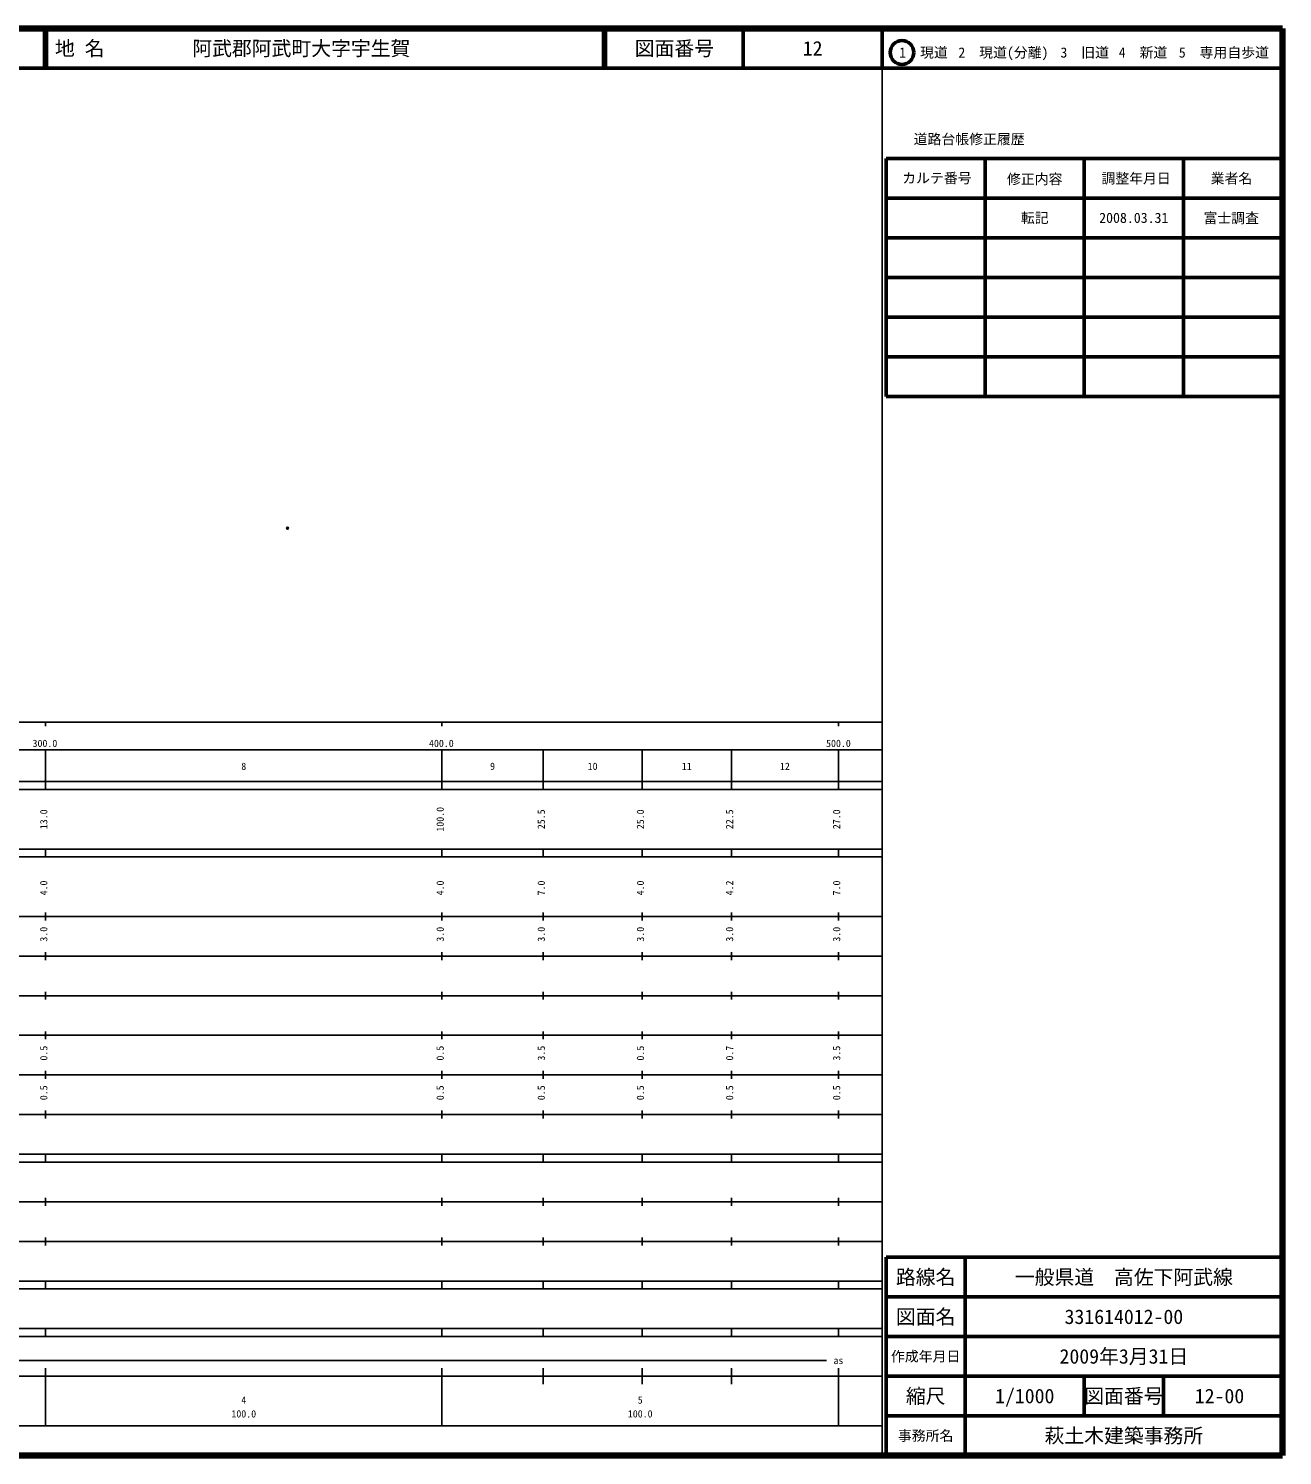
# Model space of a CAD drawing. Units: millimetres on the paper. Extents: x 40 to 680, y 20 to 380.
# Drawn here: x 363.7 to 680, y 20 to 380 of the extents above; entities that cross this region are included whole.
import ezdxf
from ezdxf.enums import TextEntityAlignment as Align

# ---------------------------------------------------------------- set-up
doc = ezdxf.new("R2010")
doc.units = ezdxf.units.MM
doc.header["$PDMODE"] = 32
doc.header["$PDSIZE"] = 0.5
doc.layers.add('M-OTRS', color=6, linetype='Continuous')
doc.layers.add('M-TTL-TXT', color=7, linetype='Continuous')
for name, color, linetype, lineweight in [('M-TTL', 2, 'Continuous', 140), ('M-TTL-BAND', 7, 'Continuous', 25), ('M-TTL-FRAM', 2, 'Continuous', 50), ('M-TTL-LINE', 7, 'Continuous', 50)]:
    doc.layers.add(name, color=color, linetype=linetype, lineweight=lineweight)
doc.styles.add('ＭＳ ゴシック', font='')
doc.styles.get('ＭＳ ゴシック').set_extended_font_data('MS Gothic')

msp = doc.modelspace()

# ---------------------------------------------------------------- linework, layer by layer
at = {"layer": 'M-OTRS'}
msp.add_point((429.044, 253.928), dxfattribs=at)
at = {"layer": 'M-TTL'}
for p, q in [((680, 380), (40, 380)), ((680, 20), (680, 380)), ((40, 20), (680, 20))]:
    msp.add_line(p, q, dxfattribs=at)
at = {"layer": 'M-TTL-BAND'}
for p, q in [((579, 20), (579, 370)), ((40, 205), (579, 205)), ((368, 205), (368, 204)), ((468, 205), (468, 204)), ((568, 205), (568, 204)), ((68, 198), (579, 198)), ((368, 188), (368, 198)), ((468, 188), (468, 198)), ((493.5, 188), (493.5, 198)), ((518.5, 188), (518.5, 198)), ((541, 188), (541, 198)), ((568, 188), (568, 198)), ((40, 190), (579, 190)), ((40, 188), (579, 188)), ((40, 173), (579, 173)), ((368, 171), (368, 173)), ((468, 171), (468, 173)), ((493.5, 171), (493.5, 173)), ((518.5, 171), (518.5, 173)), ((541, 171), (541, 173)), ((568, 171), (568, 173)), ((40, 171), (579, 171)), ((40, 156), (579, 156)), ((368, 155), (368, 157)), ((468, 155), (468, 157)), ((493.5, 155), (493.5, 157)), ((518.5, 155), (518.5, 157)), ((541, 155), (541, 157)), ((568, 155), (568, 157)), ((46, 146), (579, 146)), ((368, 145), (368, 147)), ((468, 145), (468, 147)), ((493.5, 145), (493.5, 147)), ((518.5, 145), (518.5, 147)), ((541, 145), (541, 147)), ((568, 145), (568, 147)), ((368, 135), (368, 137)), ((468, 135), (468, 137)), ((493.5, 135), (493.5, 137)), ((518.5, 135), (518.5, 137)), ((541, 135), (541, 137)), ((568, 135), (568, 137)), ((52, 136), (579, 136)), ((46, 126), (579, 126)), ((368, 125), (368, 127)), ((468, 125), (468, 127)), ((493.5, 125), (493.5, 127)), ((518.5, 125), (518.5, 127)), ((541, 125), (541, 127)), ((568, 125), (568, 127)), ((52, 116), (579, 116)), ((368, 115), (368, 117)), ((468, 115), (468, 117)), ((493.5, 115), (493.5, 117)), ((518.5, 115), (518.5, 117)), ((541, 115), (541, 117)), ((568, 115), (568, 117)), ((46, 106), (579, 106)), ((368, 105), (368, 107)), ((468, 105), (468, 107)), ((493.5, 105), (493.5, 107)), ((518.5, 105), (518.5, 107)), ((541, 105), (541, 107)), ((568, 105), (568, 107)), ((40, 96), (579, 96)), ((40, 94), (579, 94)), ((368, 94), (368, 96)), ((468, 94), (468, 96)), ((493.5, 94), (493.5, 96)), ((518.5, 94), (518.5, 96)), ((541, 94), (541, 96)), ((568, 94), (568, 96)), ((49, 84), (579, 84)), ((368, 83), (368, 85)), ((468, 83), (468, 85)), ((493.5, 83), (493.5, 85)), ((518.5, 83), (518.5, 85)), ((541, 83), (541, 85)), ((568, 83), (568, 85)), ((40, 74), (579, 74)), ((368, 73), (368, 75)), ((468, 73), (468, 75)), ((493.5, 73), (493.5, 75)), ((518.5, 73), (518.5, 75)), ((541, 73), (541, 75)), ((568, 73), (568, 75)), ((40, 64), (579, 64)), ((40, 62), (579, 62)), ((368, 62), (368, 64)), ((468, 62), (468, 64)), ((493.5, 62), (493.5, 64)), ((518.5, 62), (518.5, 64)), ((541, 62), (541, 64)), ((568, 62), (568, 64)), ((40, 52), (579, 52)), ((368, 50), (368, 52)), ((468, 50), (468, 52)), ((493.5, 50), (493.5, 52)), ((518.5, 50), (518.5, 52)), ((541, 50), (541, 52)), ((568, 50), (568, 52)), ((40, 50), (579, 50)), ((71, 44), (565, 44)), ((40, 40), (579, 40)), ((368, 27.5), (368, 42)), ((468, 27.5), (468, 42)), ((493.5, 38), (493.5, 42)), ((518.5, 38), (518.5, 42)), ((541, 38), (541, 42)), ((568, 27.5), (568, 42)), ((68, 27.5), (579, 27.5))]:
    msp.add_line(p, q, dxfattribs=at)
at = {"layer": 'M-TTL-FRAM'}
for p, q in [((580, 347.197), (580, 287.197)), ((580, 347.197), (680, 347.197)), ((580, 287.197), (680, 287.197)), ((680, 70), (580, 70)), ((580, 70), (580, 20))]:
    msp.add_line(p, q, dxfattribs=at)
at = {"layer": 'M-TTL-LINE'}
for p, q in [((367.75, 380), (367.75, 370)), ((368.25, 380), (368.25, 370)), ((508.747, 380), (508.747, 370)), ((509.247, 380), (509.247, 370)), ((543.997, 380), (543.997, 370)), ((579, 380), (579, 370)), ((40, 370), (680, 370)), ((605, 347.197), (605, 287.197)), ((630, 347.197), (630, 287.197)), ((655, 347.197), (655, 287.197)), ((580, 337.197), (680, 337.197)), ((580, 327.197), (680, 327.197)), ((580, 317.197), (680, 317.197)), ((580, 307.197), (680, 307.197)), ((580, 297.197), (680, 297.197)), ((600, 70), (600, 20)), ((680, 60), (580, 60)), ((680, 50), (580, 50)), ((680, 40), (580, 40)), ((630, 40), (630, 30)), ((650, 40), (650, 30)), ((680, 30), (580, 30))]:
    msp.add_line(p, q, dxfattribs=at)
msp.add_circle((584.031, 373.958), 3, dxfattribs=at)

# ---------------------------------------------------------------- texts
at = {"layer": 'M-TTL-BAND', "style": 'ＭＳ ゴシック'}
for s, p in [('300.0', (367.844, 198.195)), ('400.0', (467.844, 198.195)), ('500.0', (568, 198.195)), ('8', (418, 192.405)), ('9', (480.75, 192.405)), ('10', (506, 192.405)), ('11', (529.75, 192.405)), ('12', (554.5, 192.405)), ('as', (568, 42.5)), ('4', (418, 32.523)), ('5', (518, 32.523)), ('100.0', (418, 29.033)), ('100.0', (518, 29.033))]:
    msp.add_text(s, height=1.833, dxfattribs=at).set_placement(p, align=Align.BOTTOM_CENTER)
for s, p in [('13.0', (369, 180.5)), ('100.0', (469, 180.5)), ('25.5', (494.5, 180.5)), ('25.0', (519.5, 180.5)), ('22.5', (542, 180.5)), ('27.0', (569, 180.5)), ('4.0', (369, 163.174)), ('4.0', (469, 163.174)), ('7.0', (494.5, 163.174)), ('4.0', (519.5, 163.174)), ('4.2', (542, 163.174)), ('7.0', (569, 163.174)), ('3.0', (369, 151.5)), ('3.0', (469, 151.5)), ('3.0', (494.5, 151.5)), ('3.0', (519.5, 151.5)), ('3.0', (542, 151.5)), ('3.0', (569, 151.5)), ('0.5', (369, 121.5)), ('0.5', (469, 121.5)), ('3.5', (494.5, 121.5)), ('0.5', (519.5, 121.5)), ('0.7', (542, 121.5)), ('3.5', (569, 121.5)), ('0.5', (369, 111.5)), ('0.5', (469, 111.5)), ('0.5', (494.5, 111.5)), ('0.5', (519.5, 111.5)), ('0.5', (542, 111.5)), ('0.5', (569, 111.5))]:
    msp.add_text(s, height=1.833, rotation=90, dxfattribs=at).set_placement(p, align=Align.BOTTOM_CENTER)
at = {"layer": 'M-TTL-TXT', "style": 'ＭＳ ゴシック'}
for s, p in [('地 名', (370.38, 375)), ('阿武郡阿武町大字宇生賀', (405.024, 375))]:
    msp.add_text(s, height=3.666, dxfattribs=at).set_placement(p, align=Align.MIDDLE_LEFT)
for s, height, p in [('図面番号', 3.666, (526.622, 375)), ('12', 3.666, (561.497, 375)), ('1\u3000現道', 2.566, (589.448, 373.958)), ('2\u3000現道(分離)', 2.566, (609.619, 373.958)), ('3\u3000旧道', 2.566, (630.121, 373.958)), ('4\u3000新道', 2.566, (644.824, 373.958)), ('5\u3000専用自歩道', 2.566, (665.228, 373.958)), ('道路台帳修正履歴', 2.566, (600.968, 352.113)), ('カルテ番号', 2.566, (592.839, 342.277)), ('修正内容', 2.566, (617.509, 342.023)), ('調整年月日', 2.566, (643.089, 342.197)), ('業者名', 2.566, (667.134, 342.197)), ('転記', 2.566, (617.5, 332.245)), ('2008.03.31', 2.566, (642.5, 332.245)), ('富士調査', 2.566, (667.077, 332.189)), ('路線名', 3.666, (590, 65)), ('路線名', 3.666, (590, 65)), ('一般県道\u3000高佐下阿武線', 3.666, (640, 65)), ('図面名', 3.666, (590, 55)), ('図面名', 3.666, (590, 55)), ('331614012-00', 3.666, (640, 55)), ('2009年3月31日', 3.666, (640, 45)), ('作成年月日', 2.566, (590, 45)), ('作成年月日', 2.566, (590, 45)), ('縮尺', 3.666, (590, 35)), ('縮尺', 3.666, (590, 35)), ('1/1000', 3.666, (615, 35)), ('図面番号', 3.666, (640, 35)), ('図面番号', 3.666, (640, 35)), ('12-00', 3.666, (664.125, 35)), ('事務所名', 2.566, (590, 25)), ('事務所名', 2.566, (590, 25)), ('萩土木建築事務所', 3.666, (640, 25))]:
    msp.add_text(s, height=height, dxfattribs=at).set_placement(p, align=Align.MIDDLE_CENTER)

doc.saveas('drawing.dxf')
